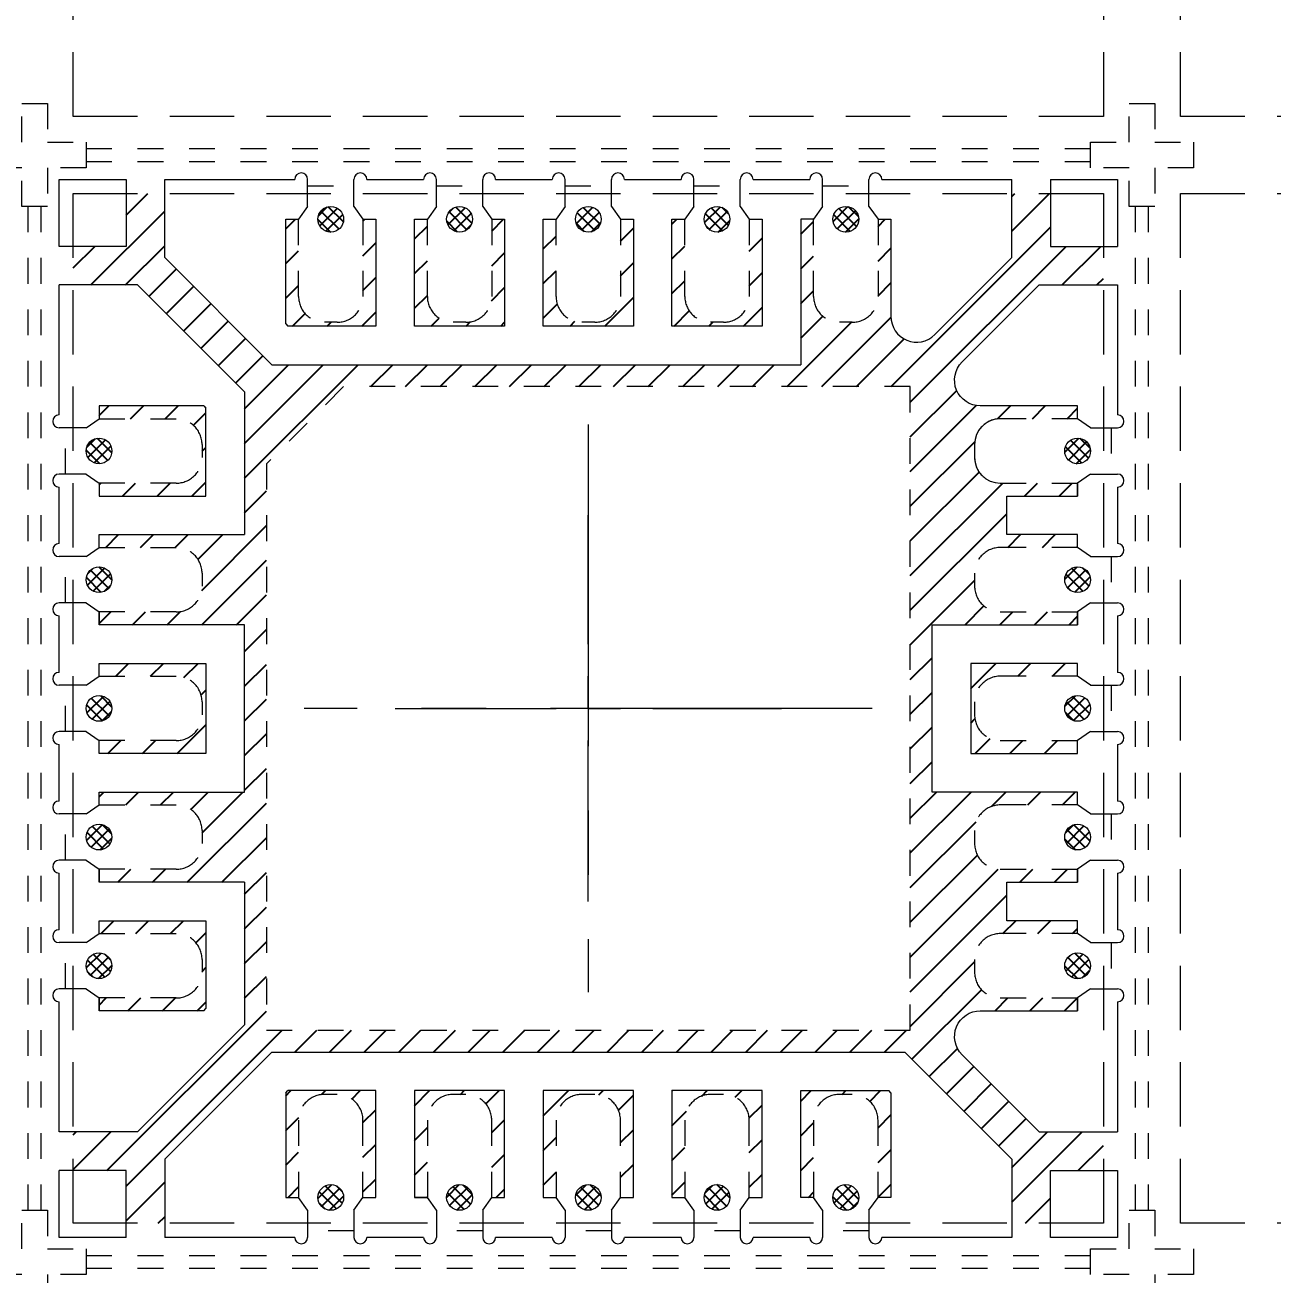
# Model space of a CAD drawing. Header units: millimetres. Extents: x 2103 to 2391, y 501 to 745.
# Drawn here: x 2175.673 to 2180.516, y 646.967 to 651.819 of the extents above; entities that cross this region are included whole.
import ezdxf

# ---------------------------------------------------------------- set-up
doc = ezdxf.new("R2010")
doc.units = ezdxf.units.MM
for name, pattern in [('CENTER', [2, 1.25, -0.25, 0.25, -0.25]), ('DASHED', [0.75, 0.5, -0.25]), ('HIDDEN', [0.375, 0.25, -0.125]), ('点画线', [18, 12, -2, 2, -2])]:
    doc.linetypes.add(name, pattern=pattern)
doc.layers.get('Defpoints').update_dxf_attribs({"lineweight": 18})
for name, color, linetype, lineweight in [('1', 7, 'Continuous', 18), ('1D', 4, 'Continuous', 18), ('2D', 4, 'Continuous', 18), ('PKG', 6, 'HIDDEN', 9), ('中心线层', 1, '点画线', 18), ('引线框架', 7, 'Continuous', 20)]:
    doc.layers.add(name, color=color, linetype=linetype, lineweight=lineweight)
for name, color, linetype in [('HALF ETCH ON TOP SIDE', 6, 'Continuous'), ('HATCH', 4, 'Continuous'), ('中心线', 1, 'CENTER'), ('标注', 4, 'Continuous')]:
    doc.layers.add(name, color=color, linetype=linetype)
doc.styles.add('宋体', font='')
doc.styles.get('宋体').set_extended_font_data('宋体')
doc.dimstyles.new('St. ZB', dxfattribs={"dimtxt": 1.25, "dimasz": 0.8, "dimexe": 0.3, "dimexo": 0.2, "dimgap": 0.3, "dimtad": 0, "dimdec": 3, "dimzin": 0, "dimdsep": 46, "dimtxsty": '宋体', "dimcen": 0.09, "dimdle": 1.6, "dimclrd": 7, "dimclre": 1, "dimclrt": 256, "dimadec": 0, "dimazin": 0, "dimtfac": 1, "dimtdec": 3, "dimtmove": 0, "dimatfit": 3, "dimfxl": 1, "dimtolj": 1, "dimtzin": 0, "dimarcsym": 0})
pattern_1 = [(45, (2128.61409, 639.86432), (-0.06735192, 0.06735192), [])]
pattern_2 = [(45, (2139.423805, 639.68747), (-0.02245064, 0.02245064), []), (135, (2139.423805, 639.68747), (-0.02245064, -0.02245064), [])]

# ---------------------------------------------------------------- blocks, each defined once
blk = doc.blocks.new('*D38')
at = {"layer": 'Defpoints', "color": 0, "transparency": 16777216}
for p in [(2203.7106, 712.4524), (2158.4985, 638.9782), (2164.9663, 638.9644)]:
    blk.add_point(p, dxfattribs=at)
at = {"layer": '标注', "color": 4, "linetype": 'Continuous', "lineweight": 5, "transparency": 16777216}
for p, q in [((2160.0985, 638.9782), (2158.4985, 638.9782)), ((2161.6985, 638.9644), (2160.0985, 638.9782)), ((2164.4663, 638.9644), (2161.6985, 638.9644))]:
    blk.add_line(p, q, dxfattribs=at)
at = {"layer": '标注', "lineweight": 0, "transparency": 16777216, "insert": (2149.7907, 638.9782), "char_height": 1.25, "attachment_point": 5, "style": '宋体'}
blk.add_mtext('\\A1;73.4880%%p0.300 TAPE', dxfattribs=at)
blk = doc.blocks.new('*D39')
at = {"layer": 'Defpoints', "color": 0, "transparency": 16777216}
for p in [(2203.7106, 712.4524), (2158.5773, 635.9498), (2165.4606, 635.9644)]:
    blk.add_point(p, dxfattribs=at)
at = {"layer": '标注', "color": 4, "linetype": 'Continuous', "lineweight": 5, "transparency": 16777216}
for p, q in [((2160.1773, 635.9498), (2158.5773, 635.9498)), ((2161.7773, 635.9644), (2160.1773, 635.9498)), ((2164.9606, 635.9644), (2161.7773, 635.9644))]:
    blk.add_line(p, q, dxfattribs=at)
at = {"layer": '标注', "lineweight": 0, "transparency": 16777216, "insert": (2155.704, 635.9498), "char_height": 1.25, "attachment_point": 5, "style": '宋体'}
blk.add_mtext('\\A1;76.488', dxfattribs=at)
blk = doc.blocks.new('*D53')
at = {"layer": 'Defpoints', "color": 0, "transparency": 16777216}
for p in [(2203.7106, 712.4524), (2158.0461, 647.4644), (2164.4606, 647.4644)]:
    blk.add_point(p, dxfattribs=at)
at = {"layer": '标注', "color": 4, "linetype": 'Continuous', "lineweight": 5, "transparency": 16777216}
blk.add_line((2163.9606, 647.4644), (2158.0461, 647.4644), dxfattribs=at)
at = {"layer": '标注', "lineweight": 0, "transparency": 16777216, "insert": (2155.1588, 647.4644), "char_height": 1.25, "attachment_point": 5, "style": '宋体'}
blk.add_mtext('\\A1;64.988', dxfattribs=at)
blk = doc.blocks.new('*D90')
at = {"layer": 'Defpoints', "color": 0, "transparency": 16777216}
for p in [(2203.7106, 712.4524), (2168.9606, 639.9644), (2167.6683, 632.4048)]:
    blk.add_point(p, dxfattribs=at)
at = {"layer": '标注', "color": 4, "linetype": 'Continuous', "lineweight": 5, "transparency": 16777216}
for p, q in [((2168.9606, 639.4644), (2168.9606, 635.6048)), ((2168.9606, 635.6048), (2167.6683, 634.0048)), ((2167.6683, 634.0048), (2167.6683, 632.4048))]:
    blk.add_line(p, q, dxfattribs=at)
at = {"layer": '标注', "lineweight": 0, "transparency": 16777216, "insert": (2167.6683, 629.521), "char_height": 1.25, "attachment_point": 5, "rotation": 90, "style": '宋体'}
blk.add_mtext('\\A1;34.750', dxfattribs=at)

msp = doc.modelspace()

# ---------------------------------------------------------------- hatches: boundary and pattern name
at = {"layer": 'HALF ETCH ON TOP SIDE'}
h = msp.add_hatch(dxfattribs=at)
h.set_pattern_fill('ANSI37', color=6, scale=0.01)
h.set_pattern_definition(pattern_2)
h.paths.add_polyline_path([(2176.81056, 651.06442, 1), (2176.91056, 651.06442, 1)])
h.paths.add_polyline_path([(2177.31056, 651.06442, 1), (2177.41056, 651.06442, 1)])
h.paths.add_polyline_path([(2177.81056, 651.06442, 1), (2177.91056, 651.06442, 1)])
h.paths.add_polyline_path([(2178.41056, 651.06442, 1), (2178.31056, 651.06442, 1)])
h.paths.add_polyline_path([(2178.81056, 651.06442, 1), (2178.91056, 651.06442, 1)])
h = msp.add_hatch(dxfattribs=at)
h.set_pattern_fill('ANSI37', color=6, scale=0.01)
h.set_pattern_definition(pattern_2)
h.paths.add_polyline_path([(2175.9606, 648.11438, 1), (2175.9606, 648.21438, 1)])
h.paths.add_polyline_path([(2175.9606, 648.61438, 1), (2175.9606, 648.71438, 1)])
h.paths.add_polyline_path([(2175.9606, 649.11438, 1), (2175.9606, 649.21438, 1)])
h.paths.add_polyline_path([(2175.9606, 649.71438, 1), (2175.9606, 649.61438, 1)])
h.paths.add_polyline_path([(2175.9606, 650.11438, 1), (2175.9606, 650.21438, 1)])
h = msp.add_hatch(dxfattribs=at)
h.set_pattern_fill('ANSI37', color=6, scale=0.01)
h.set_pattern_definition(pattern_2)
h.paths.add_polyline_path([(2179.7606, 648.11438, -1), (2179.7606, 648.21438, -1)])
h.paths.add_polyline_path([(2179.7606, 648.61438, -1), (2179.7606, 648.71438, -1)])
h.paths.add_polyline_path([(2179.7606, 649.11438, -1), (2179.7606, 649.21438, -1)])
h.paths.add_polyline_path([(2179.7606, 649.71438, -1), (2179.7606, 649.61438, -1)])
h.paths.add_polyline_path([(2179.7606, 650.11438, -1), (2179.7606, 650.21438, -1)])
h = msp.add_hatch(dxfattribs=at)
h.set_pattern_fill('ANSI37', color=6, scale=0.01)
h.set_pattern_definition(pattern_2)
h.paths.add_polyline_path([(2176.81056, 647.26442, -1), (2176.91056, 647.26442, -1)])
h.paths.add_polyline_path([(2177.31056, 647.26442, -1), (2177.41056, 647.26442, -1)])
h.paths.add_polyline_path([(2177.81056, 647.26442, -1), (2177.91056, 647.26442, -1)])
h.paths.add_polyline_path([(2178.41056, 647.26442, -1), (2178.31056, 647.26442, -1)])
h.paths.add_polyline_path([(2178.81056, 647.26442, -1), (2178.91056, 647.26442, -1)])
at = {"layer": 'HATCH'}
h = msp.add_hatch(dxfattribs=at)
h.set_pattern_fill('ANSI31', color=256, scale=0.03)
h.set_pattern_definition(pattern_1)
h.paths.add_polyline_path([(2175.8606, 650.95942), (2176.04452, 650.95942), (2176.0656, 650.98057), (2176.0656, 651.16442), (2176.2156, 651.16442), (2176.2156, 650.91549), (2176.63189, 650.49942), (2178.6856, 650.49942), (2178.6856, 651.06442), (2178.7356, 651.06442), (2178.7356, 650.76442, 0.4142136), (2178.8356, 650.66442), (2178.8856, 650.66442, 0.4142136), (2178.9856, 650.76442), (2178.9856, 651.06442), (2179.0356, 651.06442), (2179.0356, 650.6871, 0.668127), (2179.2063, 650.61638), (2179.5056, 650.91549), (2179.5056, 651.16442), (2179.6556, 651.16442), (2179.6556, 650.95942), (2179.8606, 650.95942), (2179.8606, 650.80942), (2179.61167, 650.80942), (2179.3122, 650.51014, 0.6682303), (2179.3829, 650.33942), (2179.7606, 650.33942), (2179.7606, 650.28942), (2179.4606, 650.28942, 0.4142136), (2179.3606, 650.18942), (2179.3606, 650.13942, 0.4142136), (2179.4606, 650.03942), (2179.7606, 650.03942), (2179.7606, 649.98942), (2179.4856, 649.98942), (2179.4856, 649.83942), (2179.7606, 649.83942), (2179.7606, 649.78942), (2179.4606, 649.78942, 0.4142136), (2179.3606, 649.68942), (2179.3606, 649.63942, 0.4142136), (2179.4606, 649.53942), (2179.7606, 649.53942), (2179.7606, 649.48942), (2179.1956, 649.48942), (2179.1956, 648.83942), (2179.7606, 648.83942), (2179.7606, 648.78942), (2179.4606, 648.78942, 0.4142136), (2179.3606, 648.68942), (2179.3606, 648.63942, 0.4142136), (2179.4606, 648.53942), (2179.7606, 648.53942), (2179.7606, 648.48942), (2179.4856, 648.48942), (2179.4856, 648.33942), (2179.7606, 648.33942), (2179.7606, 648.28942), (2179.4606, 648.28942, 0.4142136), (2179.3606, 648.18942), (2179.3606, 648.13942, 0.4142136), (2179.4606, 648.03942), (2179.7606, 648.03942), (2179.7606, 647.98942), (2179.3829, 647.98942, 0.6682303), (2179.3122, 647.8187), (2179.61167, 647.51942), (2179.8606, 647.51942), (2179.8606, 647.36942), (2179.6556, 647.36942), (2179.6556, 647.16442), (2179.5056, 647.16442), (2179.5056, 647.41336), (2179.08931, 647.82942), (2176.63189, 647.82942), (2176.2156, 647.41336), (2176.2156, 647.16442), (2176.0656, 647.16442), (2176.0656, 647.36942), (2175.8606, 647.36942), (2175.8606, 647.51942), (2176.10954, 647.51942), (2176.5256, 647.93527), (2176.5256, 648.48942), (2175.9606, 648.48942), (2175.9606, 648.53942), (2176.2606, 648.53942, 0.4142136), (2176.3606, 648.63942), (2176.3606, 648.68942, 0.4142136), (2176.2606, 648.78942), (2175.9606, 648.78942), (2175.9606, 648.83942), (2176.5256, 648.83942), (2176.5256, 649.48942), (2175.9606, 649.48942), (2175.9606, 649.53942), (2176.2606, 649.53942, 0.4142136), (2176.3606, 649.63942), (2176.3606, 649.68942, 0.4142136), (2176.2606, 649.78942), (2175.9606, 649.78942), (2175.9606, 649.83942), (2176.5256, 649.83942), (2176.5256, 650.39358), (2176.10954, 650.80942), (2175.8606, 650.80942)])
h.paths.add_polyline_path([(2176.6106, 650.11442), (2176.6106, 647.91442), (2179.1106, 647.91442), (2179.1106, 650.41442), (2176.9106, 650.41442)], flags=16)
h = msp.add_hatch(dxfattribs=at)
h.set_pattern_fill('ANSI31', color=256, scale=0.03)
h.set_pattern_definition(pattern_1)
h.paths.add_polyline_path([(2177.1856, 650.64942), (2177.1856, 651.06442), (2177.2356, 651.06442), (2177.2356, 650.76442, 0.4142136), (2177.3356, 650.66442), (2177.3856, 650.66442, 0.4142136), (2177.4856, 650.76442), (2177.4856, 651.06442), (2177.5356, 651.06442), (2177.5356, 650.64942)])
h.paths.add_polyline_path([(2176.6856, 651.06442), (2176.6856, 650.65783), (2176.69401, 650.64942), (2177.0356, 650.64942), (2177.0356, 651.06442), (2176.9856, 651.06442), (2176.9856, 650.76442, -0.4142136), (2176.8856, 650.66442), (2176.8356, 650.66442, -0.4142136), (2176.7356, 650.76442), (2176.7356, 651.06442)])
h.paths.add_polyline_path([(2177.6856, 650.64942), (2177.6856, 651.06442), (2177.7356, 651.06442), (2177.7356, 650.76442, 0.4142136), (2177.8356, 650.66442), (2177.8856, 650.66442, 0.4142136), (2177.9856, 650.76442), (2177.9856, 651.06442), (2178.0356, 651.06442), (2178.0356, 650.64942)])
h.paths.add_polyline_path([(2179.3456, 649.33942), (2179.3456, 648.98942), (2179.7606, 648.98942), (2179.7606, 649.03942), (2179.4606, 649.03942, -0.4142136), (2179.3606, 649.13942), (2179.3606, 649.18942, -0.4142136), (2179.4606, 649.28942), (2179.7606, 649.28942), (2179.7606, 649.33942)])
h.paths.add_polyline_path([(2178.1856, 651.06442), (2178.1856, 650.64942), (2178.5356, 650.64942), (2178.5356, 651.06442), (2178.4856, 651.06442), (2178.4856, 650.76442, -0.4142136), (2178.3856, 650.66442), (2178.3356, 650.66442, -0.4142136), (2178.2356, 650.76442), (2178.2356, 651.06442)])
h.paths.add_polyline_path([(2177.6856, 647.67942), (2177.6856, 647.26442), (2177.7356, 647.26442), (2177.7356, 647.56442, -0.4142136), (2177.8356, 647.66442), (2177.8856, 647.66442, -0.4142136), (2177.9856, 647.56442), (2177.9856, 647.26442), (2178.0356, 647.26442), (2178.0356, 647.67942)])
h.paths.add_polyline_path([(2178.6856, 647.26442), (2178.6856, 647.67942), (2179.02719, 647.67942), (2179.0356, 647.67102), (2179.0356, 647.26442), (2178.9856, 647.26442), (2178.9856, 647.56442, 0.4142136), (2178.8856, 647.66442), (2178.8356, 647.66442, 0.4142136), (2178.7356, 647.56442), (2178.7356, 647.26442)])
h.paths.add_polyline_path([(2178.1856, 647.67942), (2178.1856, 647.26442), (2178.2356, 647.26442), (2178.2356, 647.56442, -0.4142136), (2178.3356, 647.66442), (2178.3856, 647.66442, -0.4142136), (2178.4856, 647.56442), (2178.4856, 647.26442), (2178.5356, 647.26442), (2178.5356, 647.67942)])
h.paths.add_polyline_path([(2177.1856, 647.67942), (2177.1856, 647.26442), (2177.2356, 647.26442), (2177.2356, 647.56442, -0.4142136), (2177.3356, 647.66442), (2177.3856, 647.66442, -0.4142136), (2177.4856, 647.56442), (2177.4856, 647.26442), (2177.5356, 647.26442), (2177.5356, 647.67942)])
h.paths.add_polyline_path([(2175.9606, 648.28942), (2176.2606, 648.28942, -0.4142136), (2176.3606, 648.18942), (2176.3606, 648.13942, -0.4142136), (2176.2606, 648.03942), (2175.9606, 648.03942), (2175.9606, 647.98942), (2176.3672, 647.98942), (2176.3756, 647.99783), (2176.3756, 648.33942), (2175.9606, 648.33942)])
h.paths.add_polyline_path([(2176.6856, 647.67102), (2176.6856, 647.26442), (2176.7356, 647.26442), (2176.7356, 647.56442, -0.4142136), (2176.8356, 647.66442), (2176.8856, 647.66442, -0.4142136), (2176.9856, 647.56442), (2176.9856, 647.26442), (2177.0356, 647.26442), (2177.0356, 647.67942), (2176.69401, 647.67942)])
h.paths.add_polyline_path([(2175.9606, 649.28942), (2175.9606, 649.33942), (2176.3756, 649.33942), (2176.3756, 648.98942), (2175.9606, 648.98942), (2175.9606, 649.03942), (2176.2606, 649.03942, 0.4142136), (2176.3606, 649.13942), (2176.3606, 649.18942, 0.4142136), (2176.2606, 649.28942)])
h.paths.add_polyline_path([(2175.9606, 650.28942), (2175.9606, 650.33942), (2176.3672, 650.33942), (2176.3756, 650.33101), (2176.3756, 649.98942), (2175.9606, 649.98942), (2175.9606, 650.03942), (2176.2606, 650.03942, 0.4142136), (2176.3606, 650.13942), (2176.3606, 650.18942, 0.4142136), (2176.2606, 650.28942)])

# ---------------------------------------------------------------- linework, layer by layer
at = {"layer": '1', "color": 7, "lineweight": 13}
for p, q in [((2175.8056, 650.95942), (2175.8056, 651.21942)), ((2175.8056, 651.21942), (2176.0656, 651.21942)), ((2179.6556, 651.21942), (2179.9156, 651.21942)), ((2179.9156, 651.21942), (2179.9156, 650.95942))]:
    msp.add_line(p, q, dxfattribs=at)
at = {"layer": '1', "lineweight": 13}
for p, q in [((2176.2156, 650.91549), (2176.2156, 651.21942)), ((2179.5056, 650.91549), (2179.5056, 651.21942)), ((2176.10954, 650.80942), (2175.8056, 650.80942)), ((2179.61167, 650.80942), (2179.9156, 650.80942)), ((2176.10954, 647.51942), (2175.8056, 647.51942)), ((2179.61167, 647.51942), (2179.9156, 647.51942)), ((2176.2156, 647.41336), (2176.2156, 647.10942)), ((2179.5056, 647.41336), (2179.5056, 647.10942)), ((2175.8056, 647.10942), (2175.8056, 647.36942)), ((2176.0656, 647.10942), (2175.8056, 647.10942))]:
    msp.add_line(p, q, dxfattribs=at)
for points in [[(2176.0656, 651.21942), (2176.0656, 650.95942), (2175.8056, 650.95942)], [(2179.6556, 651.21942), (2179.6556, 650.95942), (2179.9156, 650.95942)], [(2176.0656, 647.10942), (2176.0656, 647.36942), (2175.8056, 647.36942)]]:
    msp.add_lwpolyline(points, dxfattribs=at)
msp.add_lwpolyline([(2179.6556, 647.10942), (2179.6556, 647.36942), (2179.9156, 647.36942), (2179.9156, 647.10942)], close=True, dxfattribs=at)
at = {"layer": '1D', "linetype": 'HIDDEN', "ltscale": 0.1}
for points in [[(2176.7706, 651.19442), (2176.9506, 651.19442)], [(2177.2706, 651.19442), (2177.4506, 651.19442)], [(2177.7706, 651.19442), (2177.9506, 651.19442)], [(2178.2706, 651.19442), (2178.4506, 651.19442)], [(2178.7706, 651.19442), (2178.9506, 651.19442)], [(2175.8306, 650.07442), (2175.8306, 650.25442)], [(2179.8906, 650.25442), (2179.8906, 650.07442)], [(2175.8306, 649.57442), (2175.8306, 649.75442)], [(2179.8906, 649.75442), (2179.8906, 649.57442)], [(2175.8306, 649.07442), (2175.8306, 649.25442)], [(2179.8906, 649.25442), (2179.8906, 649.07442)], [(2175.8306, 648.57442), (2175.8306, 648.75442)], [(2179.8906, 648.75442), (2179.8906, 648.57442)], [(2175.8306, 648.07442), (2175.8306, 648.25442)], [(2179.8906, 648.25442), (2179.8906, 648.07442)], [(2176.9506, 647.13442), (2176.7706, 647.13442)], [(2177.4506, 647.13442), (2177.2706, 647.13442)], [(2177.9506, 647.13442), (2177.7706, 647.13442)], [(2178.4506, 647.13442), (2178.2706, 647.13442)], [(2178.9506, 647.13442), (2178.7706, 647.13442)]]:
    msp.add_lwpolyline(points, dxfattribs=at)
for points in [[(2176.9856, 651.06442), (2176.9856, 650.76442, -0.4142136), (2176.8856, 650.66442), (2176.8356, 650.66442, -0.4142136), (2176.7356, 650.76442), (2176.7356, 651.06442)], [(2177.4856, 651.06442), (2177.4856, 650.76442, -0.4142136), (2177.3856, 650.66442), (2177.3356, 650.66442, -0.4142136), (2177.2356, 650.76442), (2177.2356, 651.06442)], [(2177.9856, 651.06442), (2177.9856, 650.76442, -0.4142136), (2177.8856, 650.66442), (2177.8356, 650.66442, -0.4142136), (2177.7356, 650.76442), (2177.7356, 651.06442)], [(2178.4856, 651.06442), (2178.4856, 650.76442, -0.4142136), (2178.3856, 650.66442), (2178.3356, 650.66442, -0.4142136), (2178.2356, 650.76442), (2178.2356, 651.06442)], [(2178.9856, 651.06442), (2178.9856, 650.76442, -0.4142136), (2178.8856, 650.66442), (2178.8356, 650.66442, -0.4142136), (2178.7356, 650.76442), (2178.7356, 651.06442)], [(2175.9606, 650.28942), (2176.2606, 650.28942, -0.4142136), (2176.3606, 650.18942), (2176.3606, 650.13942, -0.4142136), (2176.2606, 650.03942), (2175.9606, 650.03942)], [(2179.7606, 650.28942), (2179.4606, 650.28942, 0.4142136), (2179.3606, 650.18942), (2179.3606, 650.13942, 0.4142136), (2179.4606, 650.03942), (2179.7606, 650.03942)], [(2175.9606, 649.78942), (2176.2606, 649.78942, -0.4142136), (2176.3606, 649.68942), (2176.3606, 649.63942, -0.4142136), (2176.2606, 649.53942), (2175.9606, 649.53942)], [(2179.7606, 649.78942), (2179.4606, 649.78942, 0.4142136), (2179.3606, 649.68942), (2179.3606, 649.63942, 0.4142136), (2179.4606, 649.53942), (2179.7606, 649.53942)], [(2175.9606, 649.28942), (2176.2606, 649.28942, -0.4142136), (2176.3606, 649.18942), (2176.3606, 649.13942, -0.4142136), (2176.2606, 649.03942), (2175.9606, 649.03942)], [(2179.7606, 649.28942), (2179.4606, 649.28942, 0.4142136), (2179.3606, 649.18942), (2179.3606, 649.13942, 0.4142136), (2179.4606, 649.03942), (2179.7606, 649.03942)], [(2175.9606, 648.78942), (2176.2606, 648.78942, -0.4142136), (2176.3606, 648.68942), (2176.3606, 648.63942, -0.4142136), (2176.2606, 648.53942), (2175.9606, 648.53942)], [(2179.7606, 648.78942), (2179.4606, 648.78942, 0.4142136), (2179.3606, 648.68942), (2179.3606, 648.63942, 0.4142136), (2179.4606, 648.53942), (2179.7606, 648.53942)], [(2175.9606, 648.28942), (2176.2606, 648.28942, -0.4142136), (2176.3606, 648.18942), (2176.3606, 648.13942, -0.4142136), (2176.2606, 648.03942), (2175.9606, 648.03942)], [(2179.7606, 648.28942), (2179.4606, 648.28942, 0.4142136), (2179.3606, 648.18942), (2179.3606, 648.13942, 0.4142136), (2179.4606, 648.03942), (2179.7606, 648.03942)], [(2176.9856, 647.26442), (2176.9856, 647.56442, 0.4142136), (2176.8856, 647.66442), (2176.8356, 647.66442, 0.4142136), (2176.7356, 647.56442), (2176.7356, 647.26442)], [(2177.4856, 647.26442), (2177.4856, 647.56442, 0.4142136), (2177.3856, 647.66442), (2177.3356, 647.66442, 0.4142136), (2177.2356, 647.56442), (2177.2356, 647.26442)], [(2177.9856, 647.26442), (2177.9856, 647.56442, 0.4142136), (2177.8856, 647.66442), (2177.8356, 647.66442, 0.4142136), (2177.7356, 647.56442), (2177.7356, 647.26442)], [(2178.4856, 647.26442), (2178.4856, 647.56442, 0.4142136), (2178.3856, 647.66442), (2178.3356, 647.66442, 0.4142136), (2178.2356, 647.56442), (2178.2356, 647.26442)], [(2178.9856, 647.26442), (2178.9856, 647.56442, 0.4142136), (2178.8856, 647.66442), (2178.8356, 647.66442, 0.4142136), (2178.7356, 647.56442), (2178.7356, 647.26442)]]:
    msp.add_lwpolyline(points, format="xyb", dxfattribs=at)
msp.add_lwpolyline([(2176.6106, 647.91442), (2179.1106, 647.91442), (2179.1106, 650.41442), (2176.9106, 650.41442), (2176.6106, 650.11442)], close=True, dxfattribs=at)
at = {"layer": '2D', "color": 4, "linetype": 'HIDDEN', "lineweight": 0, "ltscale": 0.05}
for p, q in [((2175.9106, 651.33942), (2179.8106, 651.33942)), ((2175.9106, 651.28942), (2179.8106, 651.28942)), ((2175.6856, 647.21442), (2175.6856, 651.11442)), ((2175.7356, 647.21442), (2175.7356, 651.11442)), ((2179.9856, 647.21442), (2179.9856, 651.11442)), ((2180.0356, 647.21442), (2180.0356, 651.11442)), ((2175.9106, 647.03942), (2179.8106, 647.03942)), ((2175.9106, 646.98942), (2179.8106, 646.98942))]:
    msp.add_line(p, q, dxfattribs=at)
for points in [[(2175.6606, 651.51442), (2175.7606, 651.51442), (2175.7606, 651.36442), (2175.9106, 651.36442), (2175.9106, 651.26442), (2175.7606, 651.26442), (2175.7606, 651.11442), (2175.6606, 651.11442), (2175.6606, 651.26442), (2175.5106, 651.26442), (2175.5106, 651.36442), (2175.6606, 651.36442), (2175.6606, 651.51442)], [(2175.6606, 651.51442), (2175.7606, 651.51442), (2175.7606, 651.36442), (2175.9106, 651.36442), (2175.9106, 651.26442), (2175.7606, 651.26442), (2175.7606, 651.11442), (2175.6606, 651.11442), (2175.6606, 651.26442), (2175.5106, 651.26442), (2175.5106, 651.36442), (2175.6606, 651.36442), (2175.6606, 651.51442)], [(2179.9606, 651.51442), (2180.0606, 651.51442), (2180.0606, 651.36442), (2180.2106, 651.36442), (2180.2106, 651.26442), (2180.0606, 651.26442), (2180.0606, 651.11442), (2179.9606, 651.11442), (2179.9606, 651.26442), (2179.8106, 651.26442), (2179.8106, 651.36442), (2179.9606, 651.36442), (2179.9606, 651.51442)], [(2179.9606, 651.51442), (2180.0606, 651.51442), (2180.0606, 651.36442), (2180.2106, 651.36442), (2180.2106, 651.26442), (2180.0606, 651.26442), (2180.0606, 651.11442), (2179.9606, 651.11442), (2179.9606, 651.26442), (2179.8106, 651.26442), (2179.8106, 651.36442), (2179.9606, 651.36442), (2179.9606, 651.51442)], [(2175.6606, 647.21442), (2175.7606, 647.21442), (2175.7606, 647.06442), (2175.9106, 647.06442), (2175.9106, 646.96442), (2175.7606, 646.96442), (2175.7606, 646.81442), (2175.6606, 646.81442), (2175.6606, 646.96442), (2175.5106, 646.96442), (2175.5106, 647.06442), (2175.6606, 647.06442), (2175.6606, 647.21442)], [(2175.6606, 647.21442), (2175.7606, 647.21442), (2175.7606, 647.06442), (2175.9106, 647.06442), (2175.9106, 646.96442), (2175.7606, 646.96442), (2175.7606, 646.81442), (2175.6606, 646.81442), (2175.6606, 646.96442), (2175.5106, 646.96442), (2175.5106, 647.06442), (2175.6606, 647.06442), (2175.6606, 647.21442)], [(2179.9606, 647.21442), (2180.0606, 647.21442), (2180.0606, 647.06442), (2180.2106, 647.06442), (2180.2106, 646.96442), (2180.0606, 646.96442), (2180.0606, 646.81442), (2179.9606, 646.81442), (2179.9606, 646.96442), (2179.8106, 646.96442), (2179.8106, 647.06442), (2179.9606, 647.06442), (2179.9606, 647.21442)], [(2179.9606, 647.21442), (2180.0606, 647.21442), (2180.0606, 647.06442), (2180.2106, 647.06442), (2180.2106, 646.96442), (2180.0606, 646.96442), (2180.0606, 646.81442), (2179.9606, 646.81442), (2179.9606, 646.96442), (2179.8106, 646.96442), (2179.8106, 647.06442), (2179.9606, 647.06442), (2179.9606, 647.21442)]]:
    msp.add_lwpolyline(points, dxfattribs=at)
at = {"layer": 'PKG', "color": 2, "linetype": 'DASHED', "lineweight": 0, "ltscale": 0.5}
for points in [[(2175.8606, 655.46442), (2179.8606, 655.46442), (2179.8606, 651.46442), (2175.8606, 651.46442)], [(2180.1606, 655.46442), (2184.1606, 655.46442), (2184.1606, 651.46442), (2180.1606, 651.46442)], [(2179.8606, 647.16442), (2175.8606, 647.16442), (2175.8606, 651.16442), (2179.8606, 651.16442)], [(2180.1606, 651.16442), (2184.1606, 651.16442), (2184.1606, 647.16442), (2180.1606, 647.16442)]]:
    msp.add_lwpolyline(points, close=True, dxfattribs=at)
at = {"layer": '中心线', "color": 1, "lineweight": 13, "ltscale": 0.5}
for p, q in [((2177.8606, 648.41442), (2177.8606, 649.91442)), ((2177.1106, 649.16442), (2178.6106, 649.16442))]:
    msp.add_line(p, q, dxfattribs=at)
at = {"layer": '中心线层', "linetype": 'CENTER', "lineweight": 0}
for p, q in [((2177.8606, 650.2673), (2177.8606, 648.06155)), ((2178.96348, 649.16442), (2176.75773, 649.16442))]:
    msp.add_line(p, q, dxfattribs=at)
at = {"layer": '引线框架'}
for p, q in [((2176.2156, 651.21942), (2176.7206, 651.21942)), ((2176.7706, 651.11442), (2176.7706, 651.21942)), ((2176.95052, 651.21942), (2176.9506, 651.21942)), ((2176.9506, 651.11442), (2176.9506, 651.21942)), ((2177.0006, 651.21942), (2177.2206, 651.21942)), ((2177.2706, 651.11442), (2177.2706, 651.21942)), ((2177.4506, 651.11442), (2177.4506, 651.21942)), ((2177.5006, 651.21942), (2177.7206, 651.21942)), ((2177.7706, 651.11442), (2177.7706, 651.21942)), ((2177.9506, 651.11442), (2177.9506, 651.21942)), ((2178.0006, 651.21942), (2178.2206, 651.21942)), ((2178.2706, 651.11442), (2178.2706, 651.21942)), ((2178.4506, 651.11442), (2178.4506, 651.21942)), ((2178.5006, 651.21942), (2178.7206, 651.21942)), ((2178.7706, 651.11442), (2178.7706, 651.21942)), ((2178.9506, 651.11442), (2178.9506, 651.21942)), ((2179.0006, 651.21942), (2179.5056, 651.21942)), ((2176.7706, 651.11442), (2176.7356, 651.06442)), ((2176.9506, 651.11442), (2176.9856, 651.06442)), ((2177.2706, 651.11442), (2177.2356, 651.06442)), ((2177.4506, 651.11442), (2177.4856, 651.06442)), ((2177.7706, 651.11442), (2177.7356, 651.06442)), ((2177.9506, 651.11442), (2177.9856, 651.06442)), ((2178.2706, 651.11442), (2178.2356, 651.06442)), ((2178.4506, 651.11442), (2178.4856, 651.06442)), ((2178.7706, 651.11442), (2178.7356, 651.06442)), ((2178.9506, 651.11442), (2178.9856, 651.06442)), ((2178.7356, 651.06442), (2178.6856, 651.06442)), ((2178.9856, 651.06442), (2179.0356, 651.06442)), ((2176.2156, 650.91549), (2176.63189, 650.49942)), ((2175.8056, 650.30442), (2175.8056, 650.80942)), ((2176.10954, 650.80942), (2176.5256, 650.39358)), ((2179.9156, 650.80942), (2179.9156, 650.30442)), ((2176.6856, 650.65783), (2176.69401, 650.64942)), ((2176.63189, 650.49942), (2178.6856, 650.49942)), ((2176.5256, 650.39358), (2176.5256, 649.83942)), ((2176.3672, 650.33942), (2176.3756, 650.33101)), ((2179.7606, 650.28942), (2179.7606, 650.33942)), ((2175.9106, 650.25442), (2175.9606, 650.28942)), ((2179.8106, 650.25442), (2179.7606, 650.28942)), ((2175.9106, 650.25442), (2175.8056, 650.25442)), ((2179.8106, 650.25442), (2179.9156, 650.25442)), ((2176.3606, 650.18942), (2176.3606, 650.13942)), ((2179.3606, 650.18942), (2179.3606, 650.13942)), ((2175.9106, 650.07442), (2175.8056, 650.07442)), ((2175.9106, 650.07442), (2175.9606, 650.03942)), ((2179.8106, 650.07442), (2179.7606, 650.03942)), ((2179.8106, 650.07442), (2179.9156, 650.07442)), ((2175.8056, 649.80442), (2175.8056, 650.02442)), ((2179.7606, 650.03942), (2179.7606, 649.98942)), ((2179.9156, 650.02442), (2179.9156, 649.80442)), ((2175.9606, 649.78942), (2175.9606, 649.83942)), ((2179.7606, 649.78942), (2179.7606, 649.83942)), ((2175.9106, 649.75442), (2175.8056, 649.75442)), ((2175.9106, 649.75442), (2175.9606, 649.78942)), ((2179.8106, 649.75442), (2179.7606, 649.78942)), ((2179.8106, 649.75442), (2179.9156, 649.75442)), ((2175.9106, 649.57442), (2175.8056, 649.57442)), ((2175.9106, 649.57442), (2175.9606, 649.53942)), ((2179.8106, 649.57442), (2179.7606, 649.53942)), ((2179.8106, 649.57442), (2179.9156, 649.57442)), ((2175.8056, 649.30442), (2175.8056, 649.52442)), ((2175.9606, 649.53942), (2175.9606, 649.48942)), ((2179.7606, 649.53942), (2179.7606, 649.48942)), ((2179.9156, 649.52442), (2179.9156, 649.30442)), ((2175.9106, 649.25442), (2175.9606, 649.28942)), ((2179.8106, 649.25442), (2179.7606, 649.28942)), ((2175.9106, 649.25442), (2175.8056, 649.25442)), ((2179.8106, 649.25442), (2179.9156, 649.25442)), ((2175.9106, 649.07442), (2175.8056, 649.07442)), ((2175.9106, 649.07442), (2175.9606, 649.03942)), ((2179.8106, 649.07442), (2179.7606, 649.03942)), ((2179.8106, 649.07442), (2179.9156, 649.07442)), ((2175.8056, 648.80442), (2175.8056, 649.02442)), ((2179.9156, 649.02442), (2179.9156, 648.80442)), ((2175.9606, 648.78942), (2175.9606, 648.83942)), ((2179.7606, 648.78942), (2179.7606, 648.83942)), ((2175.9106, 648.75442), (2175.9606, 648.78942)), ((2179.8106, 648.75442), (2179.7606, 648.78942)), ((2175.9106, 648.75442), (2175.8056, 648.75442)), ((2179.8106, 648.75442), (2179.9156, 648.75442)), ((2175.9106, 648.57442), (2175.8056, 648.57442)), ((2175.9106, 648.57442), (2175.9606, 648.53942)), ((2175.9606, 648.53942), (2175.9606, 648.48942)), ((2179.8106, 648.57442), (2179.7606, 648.53942)), ((2179.7606, 648.53942), (2179.7606, 648.48942)), ((2179.8106, 648.57442), (2179.9156, 648.57442)), ((2175.8056, 648.30442), (2175.8056, 648.52442)), ((2176.5256, 648.48942), (2176.5256, 647.93527)), ((2179.9156, 648.52442), (2179.9156, 648.30442)), ((2175.9606, 648.28942), (2175.9606, 648.33942)), ((2179.7606, 648.28942), (2179.7606, 648.33942)), ((2175.9106, 648.25442), (2175.8056, 648.25442)), ((2175.9106, 648.25442), (2175.9606, 648.28942)), ((2179.8106, 648.25442), (2179.7606, 648.28942)), ((2179.8106, 648.25442), (2179.9156, 648.25442)), ((2175.9106, 648.07442), (2175.8056, 648.07442)), ((2175.9106, 648.07442), (2175.9606, 648.03942)), ((2179.8106, 648.07442), (2179.7606, 648.03942)), ((2179.8106, 648.07442), (2179.9156, 648.07442)), ((2175.8056, 647.51942), (2175.8056, 648.02442)), ((2175.9606, 648.03942), (2175.9606, 647.98942)), ((2179.7606, 648.03942), (2179.7606, 647.98942)), ((2179.9156, 648.02442), (2179.9156, 647.51942)), ((2176.3672, 647.98942), (2176.3756, 647.99783)), ((2176.10954, 647.51942), (2176.5256, 647.93527)), ((2176.2156, 647.41336), (2176.63189, 647.82942)), ((2176.63189, 647.82942), (2179.08931, 647.82942)), ((2179.5056, 647.41336), (2179.08931, 647.82942)), ((2176.6856, 647.67102), (2176.69401, 647.67942)), ((2179.0356, 647.67102), (2179.02719, 647.67942)), ((2176.7706, 647.21442), (2176.7356, 647.26442)), ((2176.9506, 647.21442), (2176.9856, 647.26442)), ((2177.2356, 647.26442), (2177.1856, 647.26442)), ((2177.2706, 647.21442), (2177.2356, 647.26442)), ((2177.4506, 647.21442), (2177.4856, 647.26442)), ((2177.4856, 647.26442), (2177.5356, 647.26442)), ((2177.7706, 647.21442), (2177.7356, 647.26442)), ((2177.9506, 647.21442), (2177.9856, 647.26442)), ((2178.2706, 647.21442), (2178.2356, 647.26442)), ((2178.4506, 647.21442), (2178.4856, 647.26442)), ((2178.7706, 647.21442), (2178.7356, 647.26442)), ((2178.9506, 647.21442), (2178.9856, 647.26442)), ((2176.7706, 647.21442), (2176.7706, 647.10942)), ((2176.9506, 647.21442), (2176.9506, 647.10942)), ((2177.2706, 647.21442), (2177.2706, 647.10942)), ((2177.4506, 647.21442), (2177.4506, 647.10942)), ((2177.7706, 647.21442), (2177.7706, 647.10942)), ((2177.9506, 647.21442), (2177.9506, 647.10942)), ((2178.2706, 647.21442), (2178.2706, 647.10942)), ((2178.4506, 647.21442), (2178.4506, 647.10942)), ((2178.7706, 647.21442), (2178.7706, 647.10942)), ((2178.9506, 647.21442), (2178.9506, 647.10942)), ((2176.7206, 647.10942), (2176.2156, 647.10942)), ((2177.2206, 647.10942), (2177.0006, 647.10942)), ((2177.7206, 647.10942), (2177.5006, 647.10942)), ((2178.2206, 647.10942), (2178.0006, 647.10942)), ((2178.7206, 647.10942), (2178.5006, 647.10942)), ((2179.5056, 647.10942), (2179.0006, 647.10942))]:
    msp.add_line(p, q, dxfattribs=at)
for points in [[(2176.6856, 650.65783), (2176.6856, 651.06442), (2176.7356, 651.06442)], [(2176.9856, 651.06442), (2177.0356, 651.06442), (2177.0356, 650.64942), (2176.69401, 650.64942)], [(2177.4856, 651.06442), (2177.5356, 651.06442), (2177.5356, 650.64942), (2177.1856, 650.64942), (2177.1856, 651.06442), (2177.2356, 651.06442)], [(2177.9856, 651.06442), (2178.0356, 651.06442), (2178.0356, 650.64942), (2177.6856, 650.64942), (2177.6856, 651.06442), (2177.7356, 651.06442)], [(2178.4856, 651.06442), (2178.5356, 651.06442), (2178.5356, 650.64942), (2178.1856, 650.64942), (2178.1856, 651.06442), (2178.2356, 651.06442)], [(2178.7356, 651.06442), (2178.6856, 651.06442), (2178.6856, 650.49942)], [(2176.3672, 650.33942), (2175.9606, 650.33942), (2175.9606, 650.28942)], [(2175.9606, 650.03942), (2175.9606, 649.98942), (2176.3756, 649.98942), (2176.3756, 650.33101)], [(2179.7606, 649.78942), (2179.7606, 649.83942), (2179.4856, 649.83942), (2179.4856, 649.98942), (2179.7606, 649.98942), (2179.7606, 650.03942)], [(2175.9606, 649.78942), (2175.9606, 649.83942), (2176.5256, 649.83942)], [(2175.9606, 648.78942), (2175.9606, 648.83942), (2176.5256, 648.83942), (2176.5256, 649.48942), (2175.9606, 649.48942), (2175.9606, 649.53942)], [(2179.7606, 648.78942), (2179.7606, 648.83942), (2179.1956, 648.83942), (2179.1956, 649.48942), (2179.7606, 649.48942), (2179.7606, 649.53942)], [(2175.9606, 649.28942), (2175.9606, 649.33942), (2176.3756, 649.33942), (2176.3756, 648.98942), (2175.9606, 648.98942), (2175.9606, 649.03942)], [(2179.7606, 649.28942), (2179.7606, 649.33942), (2179.3456, 649.33942), (2179.3456, 648.98942), (2179.7606, 648.98942), (2179.7606, 649.03942)], [(2176.5256, 648.48942), (2175.9606, 648.48942), (2175.9606, 648.53942)], [(2179.7606, 648.28942), (2179.7606, 648.33942), (2179.4856, 648.33942), (2179.4856, 648.48942), (2179.7606, 648.48942), (2179.7606, 648.53942)], [(2175.9606, 648.28942), (2175.9606, 648.33942), (2176.3756, 648.33942), (2176.3756, 647.99783)], [(2176.3672, 647.98942), (2175.9606, 647.98942), (2175.9606, 648.03942)], [(2176.6856, 647.67102), (2176.6856, 647.26442), (2176.7356, 647.26442)], [(2176.9856, 647.26442), (2177.0356, 647.26442), (2177.0356, 647.67942), (2176.69401, 647.67942)], [(2177.4856, 647.26442), (2177.5356, 647.26442), (2177.5356, 647.67942), (2177.1856, 647.67942), (2177.1856, 647.26442), (2177.2356, 647.26442)], [(2177.9856, 647.26442), (2178.0356, 647.26442), (2178.0356, 647.67942), (2177.6856, 647.67942), (2177.6856, 647.26442), (2177.7356, 647.26442)], [(2178.4856, 647.26442), (2178.5356, 647.26442), (2178.5356, 647.67942), (2178.1856, 647.67942), (2178.1856, 647.26442), (2178.2356, 647.26442)], [(2178.7356, 647.26442), (2178.6856, 647.26442), (2178.6856, 647.67942), (2179.02719, 647.67942)], [(2179.0356, 647.67102), (2179.0356, 647.26442), (2178.9856, 647.26442)]]:
    msp.add_lwpolyline(points, dxfattribs=at)
for points in [[(2178.9856, 651.06442), (2179.0356, 651.06442), (2179.0356, 650.6871, 0.668127), (2179.2063, 650.61638), (2179.5056, 650.91549)], [(2179.7606, 650.28942), (2179.7606, 650.33942), (2179.3829, 650.33942, -0.6682303), (2179.3122, 650.51014), (2179.61167, 650.80942)], [(2179.61167, 647.51942), (2179.3122, 647.8187, -0.6682303), (2179.3829, 647.98942), (2179.7606, 647.98942), (2179.7606, 648.03942)]]:
    msp.add_lwpolyline(points, format="xyb", dxfattribs=at)
for centre in [(2176.86056, 651.06442), (2177.36056, 651.06442), (2177.86056, 651.06442), (2178.36056, 651.06442), (2178.86056, 651.06442), (2175.9606, 650.16438), (2179.7606, 650.16438), (2175.9606, 649.66438), (2179.7606, 649.66438), (2175.9606, 649.16438), (2179.7606, 649.16438), (2175.9606, 648.66438), (2179.7606, 648.66438), (2175.9606, 648.16438), (2179.7606, 648.16438), (2176.86056, 647.26442), (2177.36056, 647.26442), (2177.86056, 647.26442), (2178.36056, 647.26442), (2178.86056, 647.26442)]:
    msp.add_circle(centre, 0.05, dxfattribs=at)
for centre, radius, start, end in [((2176.7456, 651.21942), 0.025, 0, 180), ((2176.9756, 651.21942), 0.025, 0, 180), ((2177.2456, 651.21942), 0.025, 0, 180), ((2177.4756, 651.21942), 0.025, 0, 180), ((2177.7456, 651.21942), 0.025, 0, 180), ((2177.9756, 651.21942), 0.025, 0, 180), ((2178.2456, 651.21942), 0.025, 0, 180), ((2178.4756, 651.21942), 0.025, 0, 180), ((2178.7456, 651.21942), 0.025, 0, 180), ((2178.9756, 651.21942), 0.025, 0, 180), ((2175.8056, 650.27942), 0.025, 90, 270), ((2179.4606, 650.18942), 0.1, 90, 180), ((2179.9156, 650.27942), 0.025, 270, 90), ((2179.4606, 650.13942), 0.1, 180, 270), ((2175.8056, 650.04942), 0.025, 90, 270), ((2179.9156, 650.04942), 0.025, 270, 90), ((2175.8056, 649.77942), 0.025, 90, 270), ((2179.9156, 649.77942), 0.025, 270, 90), ((2175.8056, 649.54942), 0.025, 90, 270), ((2179.9156, 649.54942), 0.025, 270, 90), ((2175.8056, 649.27942), 0.025, 90, 270), ((2179.9156, 649.27942), 0.025, 270, 90), ((2175.8056, 649.04942), 0.025, 90, 270), ((2179.9156, 649.04942), 0.025, 270, 90), ((2175.8056, 648.77942), 0.025, 90, 270), ((2179.9156, 648.77942), 0.025, 270, 90), ((2175.8056, 648.54942), 0.025, 90, 270), ((2179.9156, 648.54942), 0.025, 270, 90), ((2175.8056, 648.27942), 0.025, 90, 270), ((2179.9156, 648.27942), 0.025, 270, 90), ((2175.8056, 648.04942), 0.025, 90, 270), ((2179.9156, 648.04942), 0.025, 270, 90), ((2176.7456, 647.10942), 0.025, 180, 0), ((2176.9756, 647.10942), 0.025, 180, 0), ((2177.2456, 647.10942), 0.025, 180, 0), ((2177.4756, 647.10942), 0.025, 180, 0), ((2177.7456, 647.10942), 0.025, 180, 0), ((2177.9756, 647.10942), 0.025, 180, 0), ((2178.2456, 647.10942), 0.025, 180, 0), ((2178.4756, 647.10942), 0.025, 180, 0), ((2178.7456, 647.10942), 0.025, 180, 0), ((2178.9756, 647.10942), 0.025, 180, 0)]:
    msp.add_arc(centre, radius, start, end, dxfattribs=at)

# ---------------------------------------------------------------- dimensions: what is measured, and where the dimension line sits
at = {"layer": '标注', "lineweight": 0}
dim = msp.add_ordinate_dim(feature_location=(2164.96631, 638.96442), offset=(-6.46778, 0.01375), dtype=0, origin=(2203.7106, 712.45242), text='73.4880%%p0.300 TAPE', dimstyle='St. ZB', override={"dimexo": 0.5, "dimtxsty": '宋体', "dimsah": 1, "dimclrd": 1, "dimclre": 4, "dimlwe": 5}, dxfattribs=at)
dim.commit()
dim.dimension.update_dxf_attribs({"geometry": '*D38', "text_midpoint": (2149.7907, 638.97817)})
for feature_location, offset, dtype, override, picture, middle in [((2164.4606, 647.46442), (-6.41455, 0), 0, {"dimexo": 0.5, "dimtxsty": '宋体', "dimsah": 1, "dimclrd": 1, "dimclre": 4, "dimlwe": 5}, '*D53', (2155.15876, 647.46442)), ((2165.4606, 635.96442), (-6.8833, -0.01467), 0, {"dimexo": 0.5, "dimtxsty": '宋体', "dimsah": 1, "dimclrd": 1, "dimclre": 4, "dimlwe": 5}, '*D39', (2155.70398, 635.94976)), ((2168.9606, 639.96442), (-1.29225, -7.55965), 1, {"dimexo": 0.5, "dimsah": 1, "dimclrd": 1, "dimclre": 4, "dimlwe": 5}, '*D90', (2167.66835, 629.52097))]:
    dim = msp.add_ordinate_dim(feature_location=feature_location, offset=offset, dtype=dtype, origin=(2203.7106, 712.45242), dimstyle='St. ZB', override=override, dxfattribs=at)
    dim.commit()
    dim.dimension.update_dxf_attribs({"geometry": picture, "text_midpoint": middle})

doc.saveas('drawing.dxf')
